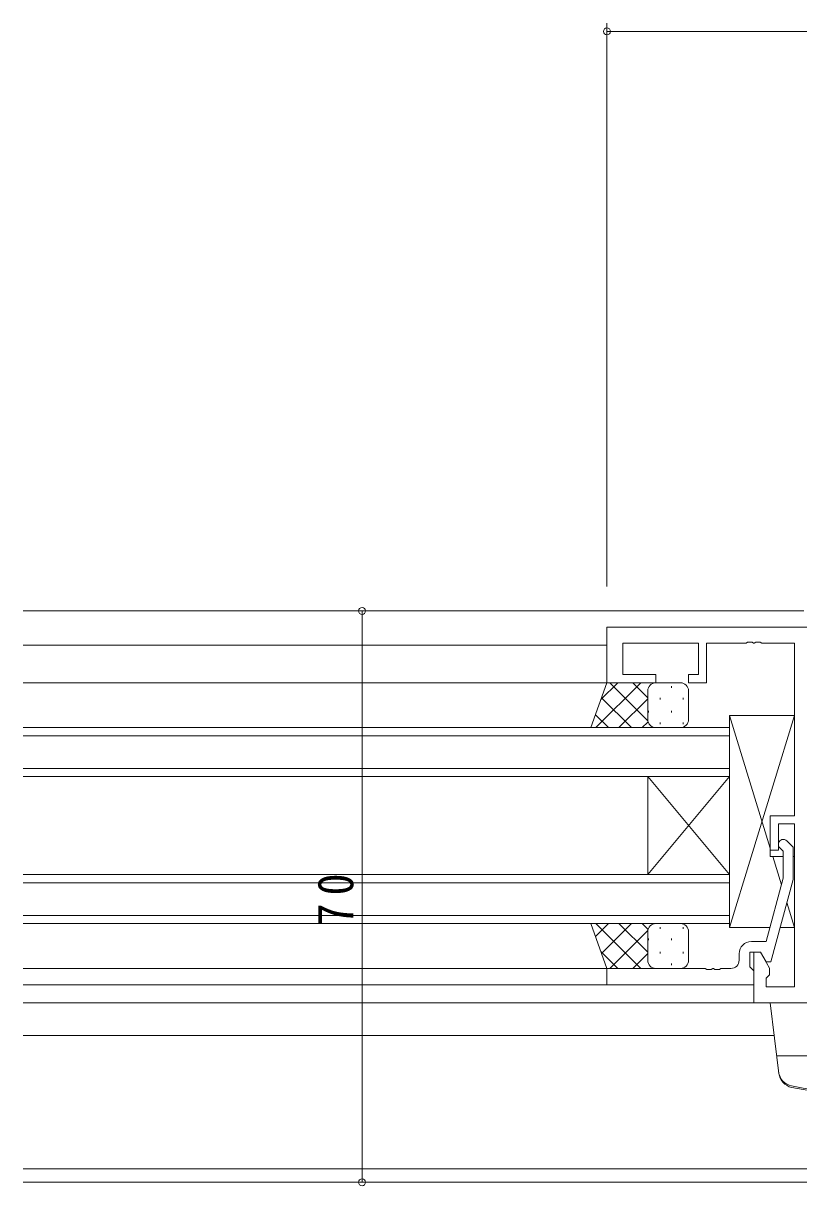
# Model space of a CAD drawing. Units: millimetres on the paper. Extents: x -420 to 373, y -297 to 267.
# Drawn here: x 70.7 to 165.7, y -161 to -18.6 of the extents above; entities that cross this region are included whole.
import ezdxf

# ---------------------------------------------------------------- set-up
doc = ezdxf.new("R2010")
doc.units = ezdxf.units.MM
for name, color, linetype, lineweight in [('0-3_YKK_11', 7, 'Continuous', 9), ('0-4_YKK_12', 2, 'Continuous', 9), ('0-5_YKK_13', 4, 'Continuous', 9), ('0-7_YKK_D', 6, 'Continuous', 9)]:
    doc.layers.add(name, color=color, linetype=linetype, lineweight=lineweight)
doc.styles.add('ＭＳ ゴシック', font='')
doc.styles.get('ＭＳ ゴシック').set_extended_font_data('MS Gothic')

msp = doc.modelspace()

# ---------------------------------------------------------------- linework, layer by layer
at = {"layer": '0-3_YKK_11'}
for p, q in [((142.174, -92.584), (142.174, -99.384)), ((212.174, -92.584), (142.174, -92.584)), ((144.104, -94.514), (153.374, -94.514)), ((144.104, -98.384), (144.104, -94.514)), ((153.374, -94.514), (153.374, -98.384)), ((154.374, -94.514), (159.215, -94.514)), ((154.374, -99.384), (154.374, -94.514)), ((159.215, -94.514), (159.399, -94.394)), ((159.399, -94.394), (159.949, -94.394)), ((159.949, -94.394), (160.132, -94.514)), ((160.132, -94.514), (160.215, -94.514)), ((160.215, -94.514), (160.399, -94.394)), ((160.399, -94.394), (160.949, -94.394)), ((160.949, -94.394), (161.132, -94.514)), ((161.132, -94.514), (165.174, -94.514)), ((165.174, -94.514), (165.174, -115.684)), ((142.174, -99.384), (148.174, -99.384)), ((148.174, -98.384), (144.104, -98.384)), ((148.174, -99.384), (148.174, -98.384)), ((152.174, -98.384), (152.174, -99.384)), ((153.374, -98.384), (152.174, -98.384)), ((152.174, -99.384), (154.374, -99.384)), ((162.174, -115.684), (162.174, -119.884)), ((165.174, -115.684), (162.174, -115.684)), ((163.174, -116.684), (165.174, -116.684)), ((163.174, -119.884), (163.174, -116.684)), ((165.174, -116.684), (165.174, -136.654)), ((163.774, -120.033), (163.349, -119.609)), ((164.198, -118.76), (164.974, -119.536)), ((164.974, -119.536), (164.974, -123.481)), ((162.174, -119.884), (163.174, -119.884)), ((163.774, -123.323), (163.774, -120.033)), ((161.694, -131.084), (163.774, -123.323)), ((164.974, -123.481), (162.266, -133.584)), ((159.674, -132.384), (159.674, -134.184)), ((160.974, -132.384), (159.674, -132.384)), ((159.874, -131.084), (161.694, -131.084)), ((160.174, -132.384), (160.174, -138.584)), ((160.974, -132.384), (160.174, -132.384)), ((161.666, -133.584), (160.974, -132.384)), ((162.104, -134.341), (160.974, -132.384)), ((158.374, -133.384), (158.374, -132.584)), ((162.266, -133.584), (161.666, -133.584)), ((142.174, -134.384), (154.215, -134.384)), ((142.174, -136.384), (142.174, -134.384)), ((154.215, -134.384), (154.399, -134.504)), ((154.399, -134.504), (154.949, -134.504)), ((154.949, -134.504), (155.132, -134.384)), ((155.132, -134.384), (155.215, -134.384)), ((155.215, -134.384), (155.399, -134.504)), ((155.399, -134.504), (155.949, -134.504)), ((155.949, -134.504), (156.132, -134.384)), ((156.132, -134.384), (157.374, -134.384)), ((159.674, -134.184), (159.874, -134.384)), ((159.874, -134.384), (160.174, -134.684)), ((160.174, -134.684), (160.174, -136.384)), ((161.674, -135.584), (162.104, -135.154)), ((162.104, -135.154), (162.104, -134.341)), ((160.174, -136.384), (142.174, -136.384)), ((161.674, -136.654), (161.674, -135.584)), ((165.174, -136.654), (161.674, -136.654)), ((160.174, -138.584), (202.674, -138.584))]:
    msp.add_line(p, q, dxfattribs=at)
for centre, radius, start, end in [((163.774, -119.184), 0.6, 44.99998, 225), ((159.874, -132.584), 1.5, 90, 179.99998), ((157.374, -133.384), 1, 270, 359.99998)]:
    msp.add_arc(centre, radius, start, end, dxfattribs=at)
at = {"layer": '0-4_YKK_12'}
for p, q in [((70.674, -90.584), (166.296, -90.584)), ((70.674, -94.784), (142.174, -94.784)), ((70.674, -94.784), (142.174, -94.784)), ((70.674, -99.384), (142.674, -99.384)), ((70.674, -99.385), (142.554, -99.385)), ((70.674, -104.884), (157.173, -104.884)), ((157.173, -104.884), (157.173, -110.884)), ((157.173, -105.884), (70.674, -105.884)), ((70.674, -109.884), (157.173, -109.884)), ((157.173, -110.884), (70.674, -110.884)), ((157.173, -110.884), (147.173, -122.884)), ((157.173, -122.884), (147.173, -110.884)), ((147.173, -122.884), (147.173, -110.884)), ((157.173, -122.884), (157.173, -110.884)), ((70.674, -122.884), (157.173, -122.884)), ((157.173, -123.884), (70.674, -123.884)), ((157.173, -122.884), (157.173, -128.884)), ((70.674, -127.884), (157.173, -127.884)), ((157.173, -128.884), (70.674, -128.884)), ((70.674, -134.384), (142.174, -134.384)), ((70.674, -134.384), (142.174, -134.384)), ((70.674, -136.384), (142.474, -136.384)), ((70.674, -136.384), (160.174, -136.384)), ((70.674, -138.584), (184.244, -138.584)), ((70.674, -138.584), (160.474, -138.584)), ((70.674, -142.584), (162.663, -142.584)), ((70.674, -158.954), (171.155, -158.954)), ((70.674, -160.584), (171.155, -160.584))]:
    msp.add_line(p, q, dxfattribs=at)
at = {"layer": '0-5_YKK_13'}
for p, q in [((140.209, -104.884), (142.174, -99.384)), ((140.826, -104.884), (146.326, -99.384)), ((141.438, -101.444), (143.498, -99.384)), ((142.174, -99.384), (148.174, -99.384)), ((142.515, -99.384), (147.174, -104.043)), ((145.343, -99.384), (147.174, -101.215)), ((151.174, -99.384), (148.174, -99.384)), ((147.174, -100.384), (147.174, -103.884)), ((147.264, -99.97), (147.264, -100.004)), ((150.094, -99.804), (150.094, -100.004)), ((152.174, -103.885), (152.174, -100.384)), ((141.519, -101.217), (145.186, -104.884)), ((143.654, -104.884), (147.174, -101.365)), ((148.679, -101.219), (148.679, -101.419)), ((151.509, -101.219), (151.509, -101.419)), ((140.775, -103.301), (142.358, -104.884)), ((147.264, -102.834), (147.264, -103.034)), ((150.094, -102.834), (150.094, -103.034)), ((157.174, -129.384), (165.174, -103.384)), ((157.174, -103.384), (162.174, -119.634)), ((157.174, -103.384), (165.174, -103.384)), ((157.174, -129.384), (157.174, -103.384)), ((165.174, -103.384), (165.174, -115.684)), ((148.174, -104.884), (140.209, -104.884)), ((146.483, -104.884), (147.174, -104.194)), ((148.174, -104.884), (151.174, -104.884)), ((148.679, -104.249), (148.679, -104.449)), ((151.509, -104.249), (151.509, -104.449)), ((157.174, -128.784), (157.174, -104.784)), ((162.174, -115.684), (162.174, -120.684)), ((165.174, -115.684), (162.174, -115.684)), ((162.174, -120.684), (163.774, -120.684)), ((162.497, -120.684), (163.557, -124.131)), ((164.974, -120.684), (165.174, -120.684)), ((164.974, -120.684), (165.174, -120.684)), ((165.174, -120.684), (165.174, -129.384)), ((164.221, -126.289), (165.174, -129.384)), ((140.209, -128.884), (142.174, -134.384)), ((148.174, -128.884), (140.209, -128.884)), ((140.775, -130.467), (142.358, -128.884)), ((140.826, -128.884), (146.326, -134.384)), ((141.519, -132.552), (145.186, -128.884)), ((143.654, -128.884), (147.174, -132.403)), ((146.483, -128.884), (147.174, -129.575)), ((148.174, -128.884), (151.174, -128.884)), ((148.679, -129.519), (148.679, -129.319)), ((151.509, -129.519), (151.509, -129.319)), ((162.15, -129.384), (157.174, -129.384)), ((165.174, -129.384), (163.392, -129.384)), ((142.515, -134.384), (147.174, -129.725)), ((147.174, -133.384), (147.174, -129.884)), ((147.264, -130.934), (147.264, -130.734)), ((150.094, -130.934), (150.094, -130.734)), ((152.174, -129.883), (152.174, -133.384)), ((141.438, -132.325), (143.498, -134.384)), ((148.679, -132.549), (148.679, -132.349)), ((151.509, -132.549), (151.509, -132.349)), ((145.343, -134.384), (147.174, -132.554)), ((147.264, -133.799), (147.264, -133.764)), ((150.094, -133.964), (150.094, -133.764)), ((142.174, -134.384), (148.174, -134.384)), ((151.174, -134.384), (148.174, -134.384)), ((162.97, -145.084), (189.374, -145.084))]:
    msp.add_line(p, q, dxfattribs=at)
msp.add_lwpolyline([(163.235, -147.243), (162.172, -138.584), (190.172, -138.584)], dxfattribs=at)
for centre, radius, start, end in [((148.174, -100.384), 1, 90.00009, 180.00009), ((151.174, -100.384), 1, 0.00009, 90.00009), ((148.174, -103.884), 1, 180.00009, 270.00009), ((151.174, -103.884), 1, 270.00009, 0.00009), ((148.174, -129.884), 1, 89.99976, 179.99976), ((151.174, -129.884), 1, 359.99976, 89.99976), ((148.174, -133.384), 1, 179.99976, 269.99976), ((151.174, -133.384), 1, 269.99976, 359.99976), ((165.198, -146.821), 2, 187, 258.65825), ((165.22, -146.999), 2, 187, 258.68115), ((176.172, -92.111), 57.8, 258.65825, 281.34116), ((176.172, -92.284), 57.8, 258.68115, 281.31883)]:
    msp.add_arc(centre, radius, start, end, dxfattribs=at)
at = {"layer": '0-7_YKK_D'}
for p, q in [((142.174, -87.584), (142.174, -18.584)), ((142.174, -19.584), (212.174, -19.584)), ((125.319, -90.584), (111.174, -90.584)), ((112.174, -90.584), (112.174, -160.584)), ((125.319, -160.584), (111.174, -160.584))]:
    msp.add_line(p, q, dxfattribs=at)
for centre in [(142.174, -19.584), (112.174, -90.584), (112.174, -160.584)]:
    msp.add_circle(centre, 0.425, dxfattribs=at)

# ---------------------------------------------------------------- texts
at = {"layer": '0-7_YKK_D', "color": 3, "insert": (111.174, -129.104), "char_height": 4.399, "attachment_point": 7, "rotation": 90, "style": 'ＭＳ ゴシック'}
msp.add_mtext('\\T1.36;\\W0.9;70', dxfattribs=at)

doc.saveas('drawing.dxf')
